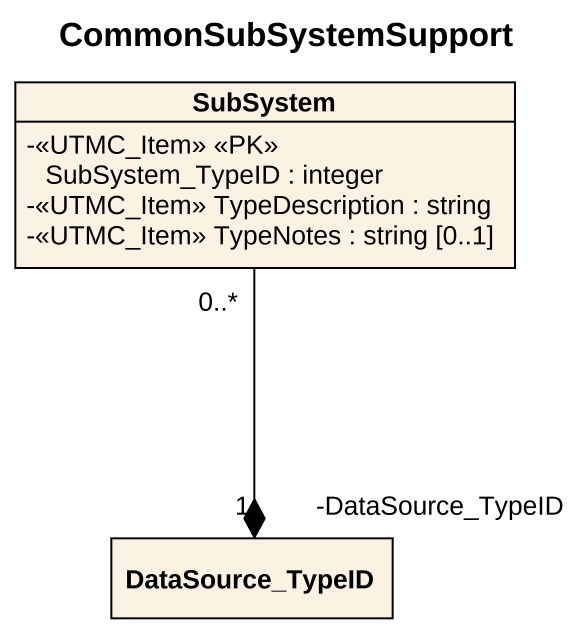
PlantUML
@startuml
title CommonSubSystemSupport
hide circle
hide empty members
skinparam classAttributeIconSize 0
class SubSystem {
  -<<UTMC_Item>> <<PK>> SubSystem_TypeID : integer
  -<<UTMC_Item>> TypeDescription : string
  -<<UTMC_Item>> TypeNotes : string [0..1]
}
class DataSource_TypeID
DataSource_TypeID "-DataSource_TypeID\n1" *-up- "0..*" SubSystem
@enduml
